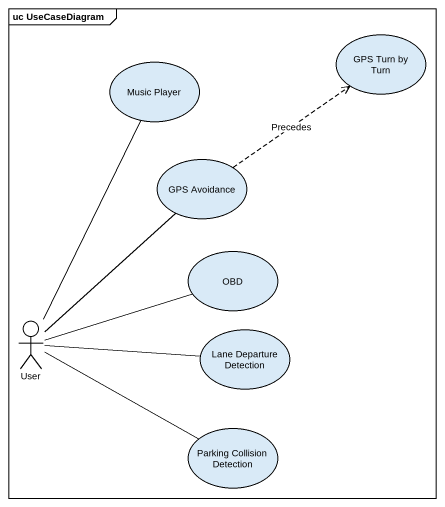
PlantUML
@startuml
mainframe uc UseCaseDiagram
usecase "Music Player" as Music_Player
usecase "GPS Turn by Turn" as GPS_Turn_by_Turn
usecase "GPS Avoidance" as GPS_Avoidance
usecase OBD
actor User
usecase "Lane Departure Detection" as Lane_Departure_Detection
usecase "Parking Collision Detection" as Parking_Collision_Detection
Music_Player -- User
GPS_Avoidance .up.> GPS_Turn_by_Turn : Precedes
GPS_Avoidance -- User
User -right- OBD
User -right- Lane_Departure_Detection
User -right- Parking_Collision_Detection
@enduml
